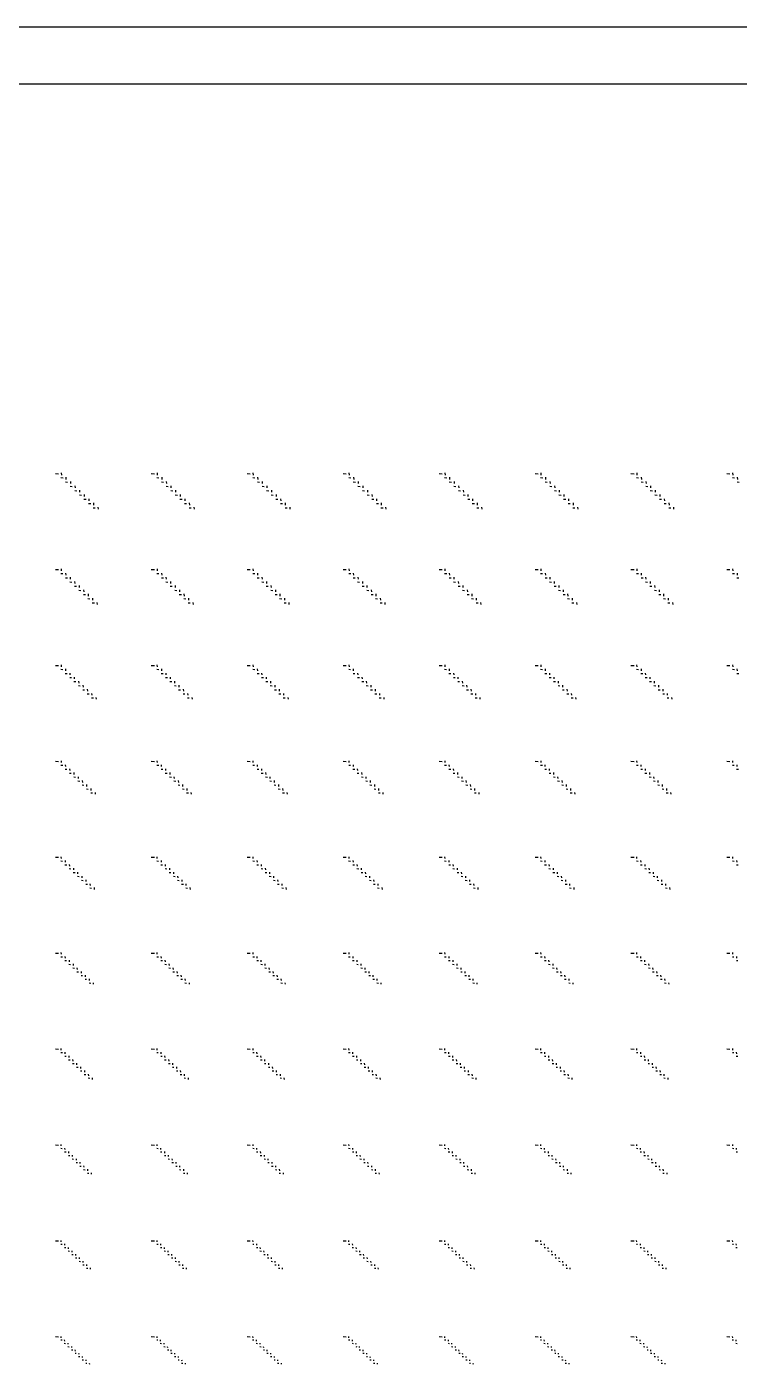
# Model space of a CAD drawing. Extents: x 0 to 300000, y 0 to 300000.
# Drawn here: x 74528 to 111665, y 230265 to 300000 of the extents above; entities that cross this region are included whole.
import ezdxf

# ---------------------------------------------------------------- set-up
doc = ezdxf.new("R2010")
doc.units = 0
doc.header["$MEASUREMENT"] = 0
doc.layers.get('0').update_dxf_attribs({"linetype": 'CONTINUOUS'})

msp = doc.modelspace()

# ---------------------------------------------------------------- linework, layer by layer
at = {"color": 7}
for p, q in [((76020, 276705), (76180, 276695)), ((76310, 276490), (76420, 276480)), ((76320, 276735), (76330, 276625)), ((76550, 276265), (76660, 276255)), ((76560, 276510), (76570, 276400)), ((76800, 276290), (76805, 276180)), ((81020, 276705), (81180, 276695)), ((81310, 276490), (81420, 276480)), ((81320, 276735), (81330, 276625)), ((81550, 276265), (81660, 276255)), ((81560, 276510), (81570, 276400)), ((81800, 276290), (81805, 276180)), ((86020, 276705), (86180, 276695)), ((86310, 276490), (86420, 276480)), ((86320, 276735), (86330, 276625)), ((86550, 276265), (86660, 276255)), ((86560, 276510), (86570, 276400)), ((86800, 276290), (86805, 276180)), ((91020, 276705), (91180, 276695)), ((91310, 276490), (91420, 276480)), ((91320, 276735), (91330, 276625)), ((91550, 276265), (91660, 276255)), ((91560, 276510), (91570, 276400)), ((91800, 276290), (91805, 276180)), ((96020, 276705), (96180, 276695)), ((96310, 276490), (96420, 276480)), ((96320, 276735), (96330, 276625)), ((96550, 276265), (96660, 276255)), ((96560, 276510), (96570, 276400)), ((96800, 276290), (96805, 276180)), ((101020, 276705), (101180, 276695)), ((101310, 276490), (101420, 276480)), ((101320, 276735), (101330, 276625)), ((101550, 276265), (101660, 276255)), ((101560, 276510), (101570, 276400)), ((101800, 276290), (101805, 276180)), ((106020, 276705), (106180, 276695)), ((106310, 276490), (106420, 276480)), ((106320, 276735), (106330, 276625)), ((106550, 276265), (106660, 276255)), ((106560, 276510), (106570, 276400)), ((106800, 276290), (106805, 276180)), ((111020, 276705), (111180, 276695)), ((111310, 276490), (111420, 276480)), ((111320, 276735), (111330, 276625)), ((111550, 276265), (111660, 276255)), ((111560, 276510), (111570, 276400)), ((76790, 276040), (76900, 276035)), ((77030, 275820), (77140, 275810)), ((77040, 276065), (77045, 275955)), ((77270, 275595), (77380, 275585)), ((77280, 275840), (77285, 275730)), ((77520, 275620), (77525, 275510)), ((81790, 276040), (81900, 276035)), ((82030, 275820), (82140, 275810)), ((82040, 276065), (82045, 275955)), ((82270, 275595), (82380, 275585)), ((82280, 275840), (82285, 275730)), ((82520, 275620), (82525, 275510)), ((86790, 276040), (86900, 276035)), ((87030, 275820), (87140, 275810)), ((87040, 276065), (87045, 275955)), ((87270, 275595), (87380, 275585)), ((87280, 275840), (87285, 275730)), ((87520, 275620), (87525, 275510)), ((91790, 276040), (91900, 276035)), ((92030, 275820), (92140, 275810)), ((92040, 276065), (92045, 275955)), ((92270, 275595), (92380, 275585)), ((92280, 275840), (92285, 275730)), ((92520, 275620), (92525, 275510)), ((96790, 276040), (96900, 276035)), ((97030, 275820), (97140, 275810)), ((97040, 276065), (97045, 275955)), ((97270, 275595), (97380, 275585)), ((97280, 275840), (97285, 275730)), ((97520, 275620), (97525, 275510)), ((101790, 276040), (101900, 276035)), ((102030, 275820), (102140, 275810)), ((102040, 276065), (102045, 275955)), ((102270, 275595), (102380, 275585)), ((102280, 275840), (102285, 275730)), ((102520, 275620), (102525, 275510)), ((106790, 276040), (106900, 276035)), ((107030, 275820), (107140, 275810)), ((107040, 276065), (107045, 275955)), ((107270, 275595), (107380, 275585)), ((107280, 275840), (107285, 275730)), ((107520, 275620), (107525, 275510)), ((77510, 275370), (77620, 275365)), ((77750, 275150), (77860, 275140)), ((77760, 275395), (77765, 275285)), ((77990, 274925), (78100, 274915)), ((78000, 275170), (78005, 275060)), ((78235, 274950), (78245, 274840)), ((82510, 275370), (82620, 275365)), ((82750, 275150), (82860, 275140)), ((82760, 275395), (82765, 275285)), ((82990, 274925), (83100, 274915)), ((83000, 275170), (83005, 275060)), ((83235, 274950), (83245, 274840)), ((87510, 275370), (87620, 275365)), ((87750, 275150), (87860, 275140)), ((87760, 275395), (87765, 275285)), ((87990, 274925), (88100, 274915)), ((88000, 275170), (88005, 275060)), ((88235, 274950), (88245, 274840)), ((92510, 275370), (92620, 275365)), ((92750, 275150), (92860, 275140)), ((92760, 275395), (92765, 275285)), ((92990, 274925), (93100, 274915)), ((93000, 275170), (93005, 275060)), ((93235, 274950), (93245, 274840)), ((97510, 275370), (97620, 275365)), ((97750, 275150), (97860, 275140)), ((97760, 275395), (97765, 275285)), ((97990, 274925), (98100, 274915)), ((98000, 275170), (98005, 275060)), ((98235, 274950), (98245, 274840)), ((102510, 275370), (102620, 275365)), ((102750, 275150), (102860, 275140)), ((102760, 275395), (102765, 275285)), ((102990, 274925), (103100, 274915)), ((103000, 275170), (103005, 275060)), ((103235, 274950), (103245, 274840)), ((107510, 275370), (107620, 275365)), ((107750, 275150), (107860, 275140)), ((107760, 275395), (107765, 275285)), ((107990, 274925), (108100, 274915)), ((108000, 275170), (108005, 275060)), ((108235, 274950), (108245, 274840)), ((76020, 271705), (76180, 271695)), ((76310, 271495), (76415, 271485)), ((76320, 271735), (76325, 271630)), ((76545, 271275), (76650, 271270)), ((76550, 271515), (76560, 271410)), ((76785, 271295), (76795, 271190)), ((81020, 271705), (81180, 271695)), ((81310, 271495), (81415, 271485)), ((81320, 271735), (81325, 271630)), ((81545, 271275), (81650, 271270)), ((81550, 271515), (81560, 271410)), ((81785, 271295), (81795, 271190)), ((86020, 271705), (86180, 271695)), ((86310, 271495), (86415, 271485)), ((86320, 271735), (86325, 271630)), ((86545, 271275), (86650, 271270)), ((86550, 271515), (86560, 271410)), ((86785, 271295), (86795, 271190)), ((91020, 271705), (91180, 271695)), ((91310, 271495), (91415, 271485)), ((91320, 271735), (91325, 271630)), ((91545, 271275), (91650, 271270)), ((91550, 271515), (91560, 271410)), ((91785, 271295), (91795, 271190)), ((96020, 271705), (96180, 271695)), ((96310, 271495), (96415, 271485)), ((96320, 271735), (96325, 271630)), ((96545, 271275), (96650, 271270)), ((96550, 271515), (96560, 271410)), ((96785, 271295), (96795, 271190)), ((101020, 271705), (101180, 271695)), ((101310, 271495), (101415, 271485)), ((101320, 271735), (101325, 271630)), ((101545, 271275), (101650, 271270)), ((101550, 271515), (101560, 271410)), ((101785, 271295), (101795, 271190)), ((106020, 271705), (106180, 271695)), ((106310, 271495), (106415, 271485)), ((106320, 271735), (106325, 271630)), ((106545, 271275), (106650, 271270)), ((106550, 271515), (106560, 271410)), ((106785, 271295), (106795, 271190)), ((111020, 271705), (111180, 271695)), ((111310, 271495), (111415, 271485)), ((111320, 271735), (111325, 271630)), ((111545, 271275), (111650, 271270)), ((111550, 271515), (111560, 271410)), ((76775, 271060), (76880, 271050)), ((77010, 270840), (77115, 270835)), ((77020, 271080), (77025, 270975)), ((77245, 270620), (77350, 270615)), ((77255, 270860), (77260, 270755)), ((77485, 270645), (77495, 270540)), ((81775, 271060), (81880, 271050)), ((82010, 270840), (82115, 270835)), ((82020, 271080), (82025, 270975)), ((82245, 270620), (82350, 270615)), ((82255, 270860), (82260, 270755)), ((82485, 270645), (82495, 270540)), ((86775, 271060), (86880, 271050)), ((87010, 270840), (87115, 270835)), ((87020, 271080), (87025, 270975)), ((87245, 270620), (87350, 270615)), ((87255, 270860), (87260, 270755)), ((87485, 270645), (87495, 270540)), ((91775, 271060), (91880, 271050)), ((92010, 270840), (92115, 270835)), ((92020, 271080), (92025, 270975)), ((92245, 270620), (92350, 270615)), ((92255, 270860), (92260, 270755)), ((92485, 270645), (92495, 270540)), ((96775, 271060), (96880, 271050)), ((97010, 270840), (97115, 270835)), ((97020, 271080), (97025, 270975)), ((97245, 270620), (97350, 270615)), ((97255, 270860), (97260, 270755)), ((97485, 270645), (97495, 270540)), ((101775, 271060), (101880, 271050)), ((102010, 270840), (102115, 270835)), ((102020, 271080), (102025, 270975)), ((102245, 270620), (102350, 270615)), ((102255, 270860), (102260, 270755)), ((102485, 270645), (102495, 270540)), ((106775, 271060), (106880, 271050)), ((107010, 270840), (107115, 270835)), ((107020, 271080), (107025, 270975)), ((107245, 270620), (107350, 270615)), ((107255, 270860), (107260, 270755)), ((107485, 270645), (107495, 270540)), ((77480, 270405), (77585, 270395)), ((77710, 270185), (77815, 270180)), ((77720, 270425), (77725, 270320)), ((77945, 269970), (78050, 269960)), ((77955, 270210), (77960, 270105)), ((78185, 269990), (78195, 269885)), ((82480, 270405), (82585, 270395)), ((82710, 270185), (82815, 270180)), ((82720, 270425), (82725, 270320)), ((82945, 269970), (83050, 269960)), ((82955, 270210), (82960, 270105)), ((83185, 269990), (83195, 269885)), ((87480, 270405), (87585, 270395)), ((87710, 270185), (87815, 270180)), ((87720, 270425), (87725, 270320)), ((87945, 269970), (88050, 269960)), ((87955, 270210), (87960, 270105)), ((88185, 269990), (88195, 269885)), ((92480, 270405), (92585, 270395)), ((92710, 270185), (92815, 270180)), ((92720, 270425), (92725, 270320)), ((92945, 269970), (93050, 269960)), ((92955, 270210), (92960, 270105)), ((93185, 269990), (93195, 269885)), ((97480, 270405), (97585, 270395)), ((97710, 270185), (97815, 270180)), ((97720, 270425), (97725, 270320)), ((97945, 269970), (98050, 269960)), ((97955, 270210), (97960, 270105)), ((98185, 269990), (98195, 269885)), ((102480, 270405), (102585, 270395)), ((102710, 270185), (102815, 270180)), ((102720, 270425), (102725, 270320)), ((102945, 269970), (103050, 269960)), ((102955, 270210), (102960, 270105)), ((103185, 269990), (103195, 269885)), ((107480, 270405), (107585, 270395)), ((107710, 270185), (107815, 270180)), ((107720, 270425), (107725, 270320)), ((107945, 269970), (108050, 269960)), ((107955, 270210), (107960, 270105)), ((108185, 269990), (108195, 269885)), ((76020, 266705), (76180, 266695)), ((76310, 266500), (76410, 266490)), ((76315, 266730), (76325, 266630)), ((76545, 266520), (76550, 266420)), ((81020, 266705), (81180, 266695)), ((81310, 266500), (81410, 266490)), ((81315, 266730), (81325, 266630)), ((81545, 266520), (81550, 266420)), ((86020, 266705), (86180, 266695)), ((86310, 266500), (86410, 266490)), ((86315, 266730), (86325, 266630)), ((86545, 266520), (86550, 266420)), ((91020, 266705), (91180, 266695)), ((91310, 266500), (91410, 266490)), ((91315, 266730), (91325, 266630)), ((91545, 266520), (91550, 266420)), ((96020, 266705), (96180, 266695)), ((96310, 266500), (96410, 266490)), ((96315, 266730), (96325, 266630)), ((96545, 266520), (96550, 266420)), ((101020, 266705), (101180, 266695)), ((101310, 266500), (101410, 266490)), ((101315, 266730), (101325, 266630)), ((101545, 266520), (101550, 266420)), ((106020, 266705), (106180, 266695)), ((106310, 266500), (106410, 266490)), ((106315, 266730), (106325, 266630)), ((106545, 266520), (106550, 266420)), ((111020, 266705), (111180, 266695)), ((111310, 266500), (111410, 266490)), ((111315, 266730), (111325, 266630)), ((111545, 266520), (111550, 266420)), ((76535, 266285), (76635, 266280)), ((76765, 266075), (76865, 266065)), ((76770, 266305), (76780, 266205)), ((76990, 265860), (77090, 265855)), ((77000, 266095), (77005, 265995)), ((77225, 265880), (77235, 265780)), ((81535, 266285), (81635, 266280)), ((81765, 266075), (81865, 266065)), ((81770, 266305), (81780, 266205)), ((81990, 265860), (82090, 265855)), ((82000, 266095), (82005, 265995)), ((82225, 265880), (82235, 265780)), ((86535, 266285), (86635, 266280)), ((86765, 266075), (86865, 266065)), ((86770, 266305), (86780, 266205)), ((86990, 265860), (87090, 265855)), ((87000, 266095), (87005, 265995)), ((87225, 265880), (87235, 265780)), ((91535, 266285), (91635, 266280)), ((91765, 266075), (91865, 266065)), ((91770, 266305), (91780, 266205)), ((91990, 265860), (92090, 265855)), ((92000, 266095), (92005, 265995)), ((92225, 265880), (92235, 265780)), ((96535, 266285), (96635, 266280)), ((96765, 266075), (96865, 266065)), ((96770, 266305), (96780, 266205)), ((96990, 265860), (97090, 265855)), ((97000, 266095), (97005, 265995)), ((97225, 265880), (97235, 265780)), ((101535, 266285), (101635, 266280)), ((101765, 266075), (101865, 266065)), ((101770, 266305), (101780, 266205)), ((101990, 265860), (102090, 265855)), ((102000, 266095), (102005, 265995)), ((102225, 265880), (102235, 265780)), ((106535, 266285), (106635, 266280)), ((106765, 266075), (106865, 266065)), ((106770, 266305), (106780, 266205)), ((106990, 265860), (107090, 265855)), ((107000, 266095), (107005, 265995)), ((107225, 265880), (107235, 265780)), ((111535, 266285), (111635, 266280)), ((77220, 265650), (77320, 265640)), ((77445, 265435), (77545, 265430)), ((77455, 265670), (77460, 265570)), ((77675, 265225), (77775, 265220)), ((77680, 265455), (77690, 265355)), ((77900, 265010), (78000, 265005)), ((77910, 265245), (77915, 265145)), ((78135, 265030), (78145, 264935)), ((82220, 265650), (82320, 265640)), ((82445, 265435), (82545, 265430)), ((82455, 265670), (82460, 265570)), ((82675, 265225), (82775, 265220)), ((82680, 265455), (82690, 265355)), ((82900, 265010), (83000, 265005)), ((82910, 265245), (82915, 265145)), ((83135, 265030), (83145, 264935)), ((87220, 265650), (87320, 265640)), ((87445, 265435), (87545, 265430)), ((87455, 265670), (87460, 265570)), ((87675, 265225), (87775, 265220)), ((87680, 265455), (87690, 265355)), ((87900, 265010), (88000, 265005)), ((87910, 265245), (87915, 265145)), ((88135, 265030), (88145, 264935)), ((92220, 265650), (92320, 265640)), ((92445, 265435), (92545, 265430)), ((92455, 265670), (92460, 265570)), ((92675, 265225), (92775, 265220)), ((92680, 265455), (92690, 265355)), ((92900, 265010), (93000, 265005)), ((92910, 265245), (92915, 265145)), ((93135, 265030), (93145, 264935)), ((97220, 265650), (97320, 265640)), ((97445, 265435), (97545, 265430)), ((97455, 265670), (97460, 265570)), ((97675, 265225), (97775, 265220)), ((97680, 265455), (97690, 265355)), ((97900, 265010), (98000, 265005)), ((97910, 265245), (97915, 265145)), ((98135, 265030), (98145, 264935)), ((102220, 265650), (102320, 265640)), ((102445, 265435), (102545, 265430)), ((102455, 265670), (102460, 265570)), ((102675, 265225), (102775, 265220)), ((102680, 265455), (102690, 265355)), ((102900, 265010), (103000, 265005)), ((102910, 265245), (102915, 265145)), ((103135, 265030), (103145, 264935)), ((107220, 265650), (107320, 265640)), ((107445, 265435), (107545, 265430)), ((107455, 265670), (107460, 265570)), ((107675, 265225), (107775, 265220)), ((107680, 265455), (107690, 265355)), ((107900, 265010), (108000, 265005)), ((107910, 265245), (107915, 265145)), ((108135, 265030), (108145, 264935)), ((76020, 261705), (76180, 261695)), ((76315, 261730), (76320, 261635)), ((76535, 261520), (76540, 261425)), ((81020, 261705), (81180, 261695)), ((81315, 261730), (81320, 261635)), ((81535, 261520), (81540, 261425)), ((86020, 261705), (86180, 261695)), ((86315, 261730), (86320, 261635)), ((86535, 261520), (86540, 261425)), ((91020, 261705), (91180, 261695)), ((91315, 261730), (91320, 261635)), ((91535, 261520), (91540, 261425)), ((96020, 261705), (96180, 261695)), ((96315, 261730), (96320, 261635)), ((96535, 261520), (96540, 261425)), ((101020, 261705), (101180, 261695)), ((101315, 261730), (101320, 261635)), ((101535, 261520), (101540, 261425)), ((106020, 261705), (106180, 261695)), ((106315, 261730), (106320, 261635)), ((106535, 261520), (106540, 261425)), ((111020, 261705), (111180, 261695)), ((111315, 261730), (111320, 261635)), ((111535, 261520), (111540, 261425)), ((76310, 261505), (76405, 261495)), ((76530, 261295), (76625, 261290)), ((76750, 261090), (76845, 261085)), ((76755, 261315), (76765, 261220)), ((76975, 260885), (77070, 260875)), ((76980, 261110), (76985, 261015)), ((77200, 260900), (77205, 260805)), ((81310, 261505), (81405, 261495)), ((81530, 261295), (81625, 261290)), ((81750, 261090), (81845, 261085)), ((81755, 261315), (81765, 261220)), ((81975, 260885), (82070, 260875)), ((81980, 261110), (81985, 261015)), ((82200, 260900), (82205, 260805)), ((86310, 261505), (86405, 261495)), ((86530, 261295), (86625, 261290)), ((86750, 261090), (86845, 261085)), ((86755, 261315), (86765, 261220)), ((86975, 260885), (87070, 260875)), ((86980, 261110), (86985, 261015)), ((87200, 260900), (87205, 260805)), ((91310, 261505), (91405, 261495)), ((91530, 261295), (91625, 261290)), ((91750, 261090), (91845, 261085)), ((91755, 261315), (91765, 261220)), ((91975, 260885), (92070, 260875)), ((91980, 261110), (91985, 261015)), ((92200, 260900), (92205, 260805)), ((96310, 261505), (96405, 261495)), ((96530, 261295), (96625, 261290)), ((96750, 261090), (96845, 261085)), ((96755, 261315), (96765, 261220)), ((96975, 260885), (97070, 260875)), ((96980, 261110), (96985, 261015)), ((97200, 260900), (97205, 260805)), ((101310, 261505), (101405, 261495)), ((101530, 261295), (101625, 261290)), ((101750, 261090), (101845, 261085)), ((101755, 261315), (101765, 261220)), ((101975, 260885), (102070, 260875)), ((101980, 261110), (101985, 261015)), ((102200, 260900), (102205, 260805)), ((106310, 261505), (106405, 261495)), ((106530, 261295), (106625, 261290)), ((106750, 261090), (106845, 261085)), ((106755, 261315), (106765, 261220)), ((106975, 260885), (107070, 260875)), ((106980, 261110), (106985, 261015)), ((107200, 260900), (107205, 260805)), ((111310, 261505), (111405, 261495)), ((111530, 261295), (111625, 261290)), ((77195, 260675), (77290, 260670)), ((77415, 260470), (77510, 260465)), ((77420, 260695), (77430, 260600)), ((77640, 260265), (77730, 260255)), ((77645, 260490), (77650, 260395)), ((77865, 260280), (77870, 260185)), ((82195, 260675), (82290, 260670)), ((82415, 260470), (82510, 260465)), ((82420, 260695), (82430, 260600)), ((82640, 260265), (82730, 260255)), ((82645, 260490), (82650, 260395)), ((82865, 260280), (82870, 260185)), ((87195, 260675), (87290, 260670)), ((87415, 260470), (87510, 260465)), ((87420, 260695), (87430, 260600)), ((87640, 260265), (87730, 260255)), ((87645, 260490), (87650, 260395)), ((87865, 260280), (87870, 260185)), ((92195, 260675), (92290, 260670)), ((92415, 260470), (92510, 260465)), ((92420, 260695), (92430, 260600)), ((92640, 260265), (92730, 260255)), ((92645, 260490), (92650, 260395)), ((92865, 260280), (92870, 260185)), ((97195, 260675), (97290, 260670)), ((97415, 260470), (97510, 260465)), ((97420, 260695), (97430, 260600)), ((97640, 260265), (97730, 260255)), ((97645, 260490), (97650, 260395)), ((97865, 260280), (97870, 260185)), ((102195, 260675), (102290, 260670)), ((102415, 260470), (102510, 260465)), ((102420, 260695), (102430, 260600)), ((102640, 260265), (102730, 260255)), ((102645, 260490), (102650, 260395)), ((102865, 260280), (102870, 260185)), ((107195, 260675), (107290, 260670)), ((107415, 260470), (107510, 260465)), ((107420, 260695), (107430, 260600)), ((107640, 260265), (107730, 260255)), ((107645, 260490), (107650, 260395)), ((107865, 260280), (107870, 260185)), ((77860, 260055), (77955, 260050)), ((78085, 260075), (78095, 259980)), ((82860, 260055), (82955, 260050)), ((83085, 260075), (83095, 259980)), ((87860, 260055), (87955, 260050)), ((88085, 260075), (88095, 259980)), ((92860, 260055), (92955, 260050)), ((93085, 260075), (93095, 259980)), ((97860, 260055), (97955, 260050)), ((98085, 260075), (98095, 259980)), ((102860, 260055), (102955, 260050)), ((103085, 260075), (103095, 259980)), ((107860, 260055), (107955, 260050)), ((108085, 260075), (108095, 259980)), ((76020, 256705), (76180, 256695)), ((76310, 256725), (76315, 256635)), ((81020, 256705), (81180, 256695)), ((81310, 256725), (81315, 256635)), ((86020, 256705), (86180, 256695)), ((86310, 256725), (86315, 256635)), ((91020, 256705), (91180, 256695)), ((91310, 256725), (91315, 256635)), ((96020, 256705), (96180, 256695)), ((96310, 256725), (96315, 256635)), ((101020, 256705), (101180, 256695)), ((101310, 256725), (101315, 256635)), ((106020, 256705), (106180, 256695)), ((106310, 256725), (106315, 256635)), ((111020, 256705), (111180, 256695)), ((111310, 256725), (111315, 256635)), ((76305, 256510), (76395, 256500)), ((76520, 256305), (76610, 256300)), ((76525, 256525), (76535, 256435)), ((76740, 256325), (76750, 256235)), ((76740, 256105), (76830, 256100)), ((76960, 256125), (76965, 256035)), ((81305, 256510), (81395, 256500)), ((81520, 256305), (81610, 256300)), ((81525, 256525), (81535, 256435)), ((81740, 256325), (81750, 256235)), ((81740, 256105), (81830, 256100)), ((81960, 256125), (81965, 256035)), ((86305, 256510), (86395, 256500)), ((86520, 256305), (86610, 256300)), ((86525, 256525), (86535, 256435)), ((86740, 256325), (86750, 256235)), ((86740, 256105), (86830, 256100)), ((86960, 256125), (86965, 256035)), ((91305, 256510), (91395, 256500)), ((91520, 256305), (91610, 256300)), ((91525, 256525), (91535, 256435)), ((91740, 256325), (91750, 256235)), ((91740, 256105), (91830, 256100)), ((91960, 256125), (91965, 256035)), ((96305, 256510), (96395, 256500)), ((96520, 256305), (96610, 256300)), ((96525, 256525), (96535, 256435)), ((96740, 256325), (96750, 256235)), ((96740, 256105), (96830, 256100)), ((96960, 256125), (96965, 256035)), ((101305, 256510), (101395, 256500)), ((101520, 256305), (101610, 256300)), ((101525, 256525), (101535, 256435)), ((101740, 256325), (101750, 256235)), ((101740, 256105), (101830, 256100)), ((101960, 256125), (101965, 256035)), ((106305, 256510), (106395, 256500)), ((106520, 256305), (106610, 256300)), ((106525, 256525), (106535, 256435)), ((106740, 256325), (106750, 256235)), ((106740, 256105), (106830, 256100)), ((106960, 256125), (106965, 256035)), ((111305, 256510), (111395, 256500)), ((111520, 256305), (111610, 256300)), ((111525, 256525), (111535, 256435)), ((76955, 255905), (77045, 255900)), ((77170, 255705), (77260, 255700)), ((77175, 255920), (77180, 255830)), ((77385, 255505), (77475, 255495)), ((77390, 255720), (77395, 255630)), ((77600, 255300), (77690, 255295)), ((77605, 255520), (77610, 255430)), ((77820, 255320), (77825, 255230)), ((81955, 255905), (82045, 255900)), ((82170, 255705), (82260, 255700)), ((82175, 255920), (82180, 255830)), ((82385, 255505), (82475, 255495)), ((82390, 255720), (82395, 255630)), ((82600, 255300), (82690, 255295)), ((82605, 255520), (82610, 255430)), ((82820, 255320), (82825, 255230)), ((86955, 255905), (87045, 255900)), ((87170, 255705), (87260, 255700)), ((87175, 255920), (87180, 255830)), ((87385, 255505), (87475, 255495)), ((87390, 255720), (87395, 255630)), ((87600, 255300), (87690, 255295)), ((87605, 255520), (87610, 255430)), ((87820, 255320), (87825, 255230)), ((91955, 255905), (92045, 255900)), ((92170, 255705), (92260, 255700)), ((92175, 255920), (92180, 255830)), ((92385, 255505), (92475, 255495)), ((92390, 255720), (92395, 255630)), ((92600, 255300), (92690, 255295)), ((92605, 255520), (92610, 255430)), ((92820, 255320), (92825, 255230)), ((96955, 255905), (97045, 255900)), ((97170, 255705), (97260, 255700)), ((97175, 255920), (97180, 255830)), ((97385, 255505), (97475, 255495)), ((97390, 255720), (97395, 255630)), ((97600, 255300), (97690, 255295)), ((97605, 255520), (97610, 255430)), ((97820, 255320), (97825, 255230)), ((101955, 255905), (102045, 255900)), ((102170, 255705), (102260, 255700)), ((102175, 255920), (102180, 255830)), ((102385, 255505), (102475, 255495)), ((102390, 255720), (102395, 255630)), ((102600, 255300), (102690, 255295)), ((102605, 255520), (102610, 255430)), ((102820, 255320), (102825, 255230)), ((106955, 255905), (107045, 255900)), ((107170, 255705), (107260, 255700)), ((107175, 255920), (107180, 255830)), ((107385, 255505), (107475, 255495)), ((107390, 255720), (107395, 255630)), ((107600, 255300), (107690, 255295)), ((107605, 255520), (107610, 255430)), ((107820, 255320), (107825, 255230)), ((77815, 255100), (77905, 255095)), ((78035, 255115), (78045, 255025)), ((82815, 255100), (82905, 255095)), ((83035, 255115), (83045, 255025)), ((87815, 255100), (87905, 255095)), ((88035, 255115), (88045, 255025)), ((92815, 255100), (92905, 255095)), ((93035, 255115), (93045, 255025)), ((97815, 255100), (97905, 255095)), ((98035, 255115), (98045, 255025)), ((102815, 255100), (102905, 255095)), ((103035, 255115), (103045, 255025)), ((107815, 255100), (107905, 255095)), ((108035, 255115), (108045, 255025)), ((76020, 251705), (76180, 251695)), ((76305, 251515), (76390, 251505)), ((76310, 251725), (76315, 251640)), ((76515, 251320), (76600, 251310)), ((76520, 251530), (76525, 251445)), ((76725, 251120), (76810, 251115)), ((76730, 251335), (76735, 251250)), ((76940, 251135), (76945, 251050)), ((81020, 251705), (81180, 251695)), ((81305, 251515), (81390, 251505)), ((81310, 251725), (81315, 251640)), ((81515, 251320), (81600, 251310)), ((81520, 251530), (81525, 251445)), ((81725, 251120), (81810, 251115)), ((81730, 251335), (81735, 251250)), ((81940, 251135), (81945, 251050)), ((86020, 251705), (86180, 251695)), ((86305, 251515), (86390, 251505)), ((86310, 251725), (86315, 251640)), ((86515, 251320), (86600, 251310)), ((86520, 251530), (86525, 251445)), ((86725, 251120), (86810, 251115)), ((86730, 251335), (86735, 251250)), ((86940, 251135), (86945, 251050)), ((91020, 251705), (91180, 251695)), ((91305, 251515), (91390, 251505)), ((91310, 251725), (91315, 251640)), ((91515, 251320), (91600, 251310)), ((91520, 251530), (91525, 251445)), ((91725, 251120), (91810, 251115)), ((91730, 251335), (91735, 251250)), ((91940, 251135), (91945, 251050)), ((96020, 251705), (96180, 251695)), ((96305, 251515), (96390, 251505)), ((96310, 251725), (96315, 251640)), ((96515, 251320), (96600, 251310)), ((96520, 251530), (96525, 251445)), ((96725, 251120), (96810, 251115)), ((96730, 251335), (96735, 251250)), ((96940, 251135), (96945, 251050)), ((101020, 251705), (101180, 251695)), ((101305, 251515), (101390, 251505)), ((101310, 251725), (101315, 251640)), ((101515, 251320), (101600, 251310)), ((101520, 251530), (101525, 251445)), ((101725, 251120), (101810, 251115)), ((101730, 251335), (101735, 251250)), ((101940, 251135), (101945, 251050)), ((106020, 251705), (106180, 251695)), ((106305, 251515), (106390, 251505)), ((106310, 251725), (106315, 251640)), ((106515, 251320), (106600, 251310)), ((106520, 251530), (106525, 251445)), ((106725, 251120), (106810, 251115)), ((106730, 251335), (106735, 251250)), ((106940, 251135), (106945, 251050)), ((111020, 251705), (111180, 251695)), ((111305, 251515), (111390, 251505)), ((111310, 251725), (111315, 251640)), ((111515, 251320), (111600, 251310)), ((111520, 251530), (111525, 251445)), ((76935, 250925), (77020, 250920)), ((77145, 250940), (77155, 250855)), ((77145, 250730), (77230, 250725)), ((77355, 250745), (77365, 250660)), ((77355, 250535), (77440, 250530)), ((77565, 250550), (77575, 250465)), ((77775, 250355), (77780, 250270)), ((81935, 250925), (82020, 250920)), ((82145, 250940), (82155, 250855)), ((82145, 250730), (82230, 250725)), ((82355, 250745), (82365, 250660)), ((82355, 250535), (82440, 250530)), ((82565, 250550), (82575, 250465)), ((82775, 250355), (82780, 250270)), ((86935, 250925), (87020, 250920)), ((87145, 250940), (87155, 250855)), ((87145, 250730), (87230, 250725)), ((87355, 250745), (87365, 250660)), ((87355, 250535), (87440, 250530)), ((87565, 250550), (87575, 250465)), ((87775, 250355), (87780, 250270)), ((91935, 250925), (92020, 250920)), ((92145, 250940), (92155, 250855)), ((92145, 250730), (92230, 250725)), ((92355, 250745), (92365, 250660)), ((92355, 250535), (92440, 250530)), ((92565, 250550), (92575, 250465)), ((92775, 250355), (92780, 250270)), ((96935, 250925), (97020, 250920)), ((97145, 250940), (97155, 250855)), ((97145, 250730), (97230, 250725)), ((97355, 250745), (97365, 250660)), ((97355, 250535), (97440, 250530)), ((97565, 250550), (97575, 250465)), ((97775, 250355), (97780, 250270)), ((101935, 250925), (102020, 250920)), ((102145, 250940), (102155, 250855)), ((102145, 250730), (102230, 250725)), ((102355, 250745), (102365, 250660)), ((102355, 250535), (102440, 250530)), ((102565, 250550), (102575, 250465)), ((102775, 250355), (102780, 250270)), ((106935, 250925), (107020, 250920)), ((107145, 250940), (107155, 250855)), ((107145, 250730), (107230, 250725)), ((107355, 250745), (107365, 250660)), ((107355, 250535), (107440, 250530)), ((107565, 250550), (107575, 250465)), ((107775, 250355), (107780, 250270)), ((77565, 250340), (77650, 250335)), ((77775, 250145), (77860, 250140)), ((77985, 250160), (77990, 250075)), ((82565, 250340), (82650, 250335)), ((82775, 250145), (82860, 250140)), ((82985, 250160), (82990, 250075)), ((87565, 250340), (87650, 250335)), ((87775, 250145), (87860, 250140)), ((87985, 250160), (87990, 250075)), ((92565, 250340), (92650, 250335)), ((92775, 250145), (92860, 250140)), ((92985, 250160), (92990, 250075)), ((97565, 250340), (97650, 250335)), ((97775, 250145), (97860, 250140)), ((97985, 250160), (97990, 250075)), ((102565, 250340), (102650, 250335)), ((102775, 250145), (102860, 250140)), ((102985, 250160), (102990, 250075)), ((107565, 250340), (107650, 250335)), ((107775, 250145), (107860, 250140)), ((107985, 250160), (107990, 250075)), ((76020, 246705), (76180, 246695)), ((76305, 246720), (76310, 246640)), ((76305, 246520), (76385, 246515)), ((76510, 246530), (76515, 246450)), ((76510, 246330), (76590, 246325)), ((76715, 246340), (76720, 246260)), ((81020, 246705), (81180, 246695)), ((81305, 246720), (81310, 246640)), ((81305, 246520), (81385, 246515)), ((81510, 246530), (81515, 246450)), ((81510, 246330), (81590, 246325)), ((81715, 246340), (81720, 246260)), ((86020, 246705), (86180, 246695)), ((86305, 246720), (86310, 246640)), ((86305, 246520), (86385, 246515)), ((86510, 246530), (86515, 246450)), ((86510, 246330), (86590, 246325)), ((86715, 246340), (86720, 246260)), ((91020, 246705), (91180, 246695)), ((91305, 246720), (91310, 246640)), ((91305, 246520), (91385, 246515)), ((91510, 246530), (91515, 246450)), ((91510, 246330), (91590, 246325)), ((91715, 246340), (91720, 246260)), ((96020, 246705), (96180, 246695)), ((96305, 246720), (96310, 246640)), ((96305, 246520), (96385, 246515)), ((96510, 246530), (96515, 246450)), ((96510, 246330), (96590, 246325)), ((96715, 246340), (96720, 246260)), ((101020, 246705), (101180, 246695)), ((101305, 246720), (101310, 246640)), ((101305, 246520), (101385, 246515)), ((101510, 246530), (101515, 246450)), ((101510, 246330), (101590, 246325)), ((101715, 246340), (101720, 246260)), ((106020, 246705), (106180, 246695)), ((106305, 246720), (106310, 246640)), ((106305, 246520), (106385, 246515)), ((106510, 246530), (106515, 246450)), ((106510, 246330), (106590, 246325)), ((106715, 246340), (106720, 246260)), ((111020, 246705), (111180, 246695)), ((111305, 246720), (111310, 246640)), ((111305, 246520), (111385, 246515)), ((111510, 246530), (111515, 246450)), ((111510, 246330), (111590, 246325)), ((76710, 246140), (76790, 246135)), ((76915, 246150), (76925, 246070)), ((76915, 245950), (76995, 245945)), ((77120, 245960), (77125, 245880)), ((77120, 245760), (77200, 245755)), ((77325, 245770), (77330, 245690)), ((77325, 245570), (77405, 245565)), ((77530, 245580), (77535, 245500)), ((81710, 246140), (81790, 246135)), ((81915, 246150), (81925, 246070)), ((81915, 245950), (81995, 245945)), ((82120, 245960), (82125, 245880)), ((82120, 245760), (82200, 245755)), ((82325, 245770), (82330, 245690)), ((82325, 245570), (82405, 245565)), ((82530, 245580), (82535, 245500)), ((86710, 246140), (86790, 246135)), ((86915, 246150), (86925, 246070)), ((86915, 245950), (86995, 245945)), ((87120, 245960), (87125, 245880)), ((87120, 245760), (87200, 245755)), ((87325, 245770), (87330, 245690)), ((87325, 245570), (87405, 245565)), ((87530, 245580), (87535, 245500)), ((91710, 246140), (91790, 246135)), ((91915, 246150), (91925, 246070)), ((91915, 245950), (91995, 245945)), ((92120, 245960), (92125, 245880)), ((92120, 245760), (92200, 245755)), ((92325, 245770), (92330, 245690)), ((92325, 245570), (92405, 245565)), ((92530, 245580), (92535, 245500)), ((96710, 246140), (96790, 246135)), ((96915, 246150), (96925, 246070)), ((96915, 245950), (96995, 245945)), ((97120, 245960), (97125, 245880)), ((97120, 245760), (97200, 245755)), ((97325, 245770), (97330, 245690)), ((97325, 245570), (97405, 245565)), ((97530, 245580), (97535, 245500)), ((101710, 246140), (101790, 246135)), ((101915, 246150), (101925, 246070)), ((101915, 245950), (101995, 245945)), ((102120, 245960), (102125, 245880)), ((102120, 245760), (102200, 245755)), ((102325, 245770), (102330, 245690)), ((102325, 245570), (102405, 245565)), ((102530, 245580), (102535, 245500)), ((106710, 246140), (106790, 246135)), ((106915, 246150), (106925, 246070)), ((106915, 245950), (106995, 245945)), ((107120, 245960), (107125, 245880)), ((107120, 245760), (107200, 245755)), ((107325, 245770), (107330, 245690)), ((107325, 245570), (107405, 245565)), ((107530, 245580), (107535, 245500)), ((77525, 245380), (77605, 245375)), ((77730, 245390), (77740, 245310)), ((77730, 245190), (77810, 245185)), ((77935, 245200), (77940, 245120)), ((82525, 245380), (82605, 245375)), ((82730, 245390), (82740, 245310)), ((82730, 245190), (82810, 245185)), ((82935, 245200), (82940, 245120)), ((87525, 245380), (87605, 245375)), ((87730, 245390), (87740, 245310)), ((87730, 245190), (87810, 245185)), ((87935, 245200), (87940, 245120)), ((92525, 245380), (92605, 245375)), ((92730, 245390), (92740, 245310)), ((92730, 245190), (92810, 245185)), ((92935, 245200), (92940, 245120)), ((97525, 245380), (97605, 245375)), ((97730, 245390), (97740, 245310)), ((97730, 245190), (97810, 245185)), ((97935, 245200), (97940, 245120)), ((102525, 245380), (102605, 245375)), ((102730, 245390), (102740, 245310)), ((102730, 245190), (102810, 245185)), ((102935, 245200), (102940, 245120)), ((107525, 245380), (107605, 245375)), ((107730, 245390), (107740, 245310)), ((107730, 245190), (107810, 245185)), ((107935, 245200), (107940, 245120)), ((76020, 241705), (76180, 241695)), ((76305, 241720), (76310, 241645)), ((76305, 241525), (76380, 241520)), ((76500, 241535), (76505, 241460)), ((76500, 241340), (76575, 241335)), ((76700, 241350), (76705, 241275)), ((81020, 241705), (81180, 241695)), ((81305, 241720), (81310, 241645)), ((81305, 241525), (81380, 241520)), ((81500, 241535), (81505, 241460)), ((81500, 241340), (81575, 241335)), ((81700, 241350), (81705, 241275)), ((86020, 241705), (86180, 241695)), ((86305, 241720), (86310, 241645)), ((86305, 241525), (86380, 241520)), ((86500, 241535), (86505, 241460)), ((86500, 241340), (86575, 241335)), ((86700, 241350), (86705, 241275)), ((91020, 241705), (91180, 241695)), ((91305, 241720), (91310, 241645)), ((91305, 241525), (91380, 241520)), ((91500, 241535), (91505, 241460)), ((91500, 241340), (91575, 241335)), ((91700, 241350), (91705, 241275)), ((96020, 241705), (96180, 241695)), ((96305, 241720), (96310, 241645)), ((96305, 241525), (96380, 241520)), ((96500, 241535), (96505, 241460)), ((96500, 241340), (96575, 241335)), ((96700, 241350), (96705, 241275)), ((101020, 241705), (101180, 241695)), ((101305, 241720), (101310, 241645)), ((101305, 241525), (101380, 241520)), ((101500, 241535), (101505, 241460)), ((101500, 241340), (101575, 241335)), ((101700, 241350), (101705, 241275)), ((106020, 241705), (106180, 241695)), ((106305, 241720), (106310, 241645)), ((106305, 241525), (106380, 241520)), ((106500, 241535), (106505, 241460)), ((106500, 241340), (106575, 241335)), ((106700, 241350), (106705, 241275)), ((111020, 241705), (111180, 241695)), ((111305, 241720), (111310, 241645)), ((111305, 241525), (111380, 241520)), ((111500, 241535), (111505, 241460)), ((111500, 241340), (111575, 241335)), ((76700, 241155), (76775, 241150)), ((76895, 241165), (76900, 241090)), ((76895, 240970), (76970, 240965)), ((77095, 240980), (77100, 240905)), ((77095, 240785), (77170, 240780)), ((77290, 240600), (77365, 240595)), ((77295, 240800), (77300, 240725)), ((77490, 240615), (77495, 240540)), ((81700, 241155), (81775, 241150)), ((81895, 241165), (81900, 241090)), ((81895, 240970), (81970, 240965)), ((82095, 240980), (82100, 240905)), ((82095, 240785), (82170, 240780)), ((82290, 240600), (82365, 240595)), ((82295, 240800), (82300, 240725)), ((82490, 240615), (82495, 240540)), ((86700, 241155), (86775, 241150)), ((86895, 241165), (86900, 241090)), ((86895, 240970), (86970, 240965)), ((87095, 240980), (87100, 240905)), ((87095, 240785), (87170, 240780)), ((87290, 240600), (87365, 240595)), ((87295, 240800), (87300, 240725)), ((87490, 240615), (87495, 240540)), ((91700, 241155), (91775, 241150)), ((91895, 241165), (91900, 241090)), ((91895, 240970), (91970, 240965)), ((92095, 240980), (92100, 240905)), ((92095, 240785), (92170, 240780)), ((92290, 240600), (92365, 240595)), ((92295, 240800), (92300, 240725)), ((92490, 240615), (92495, 240540)), ((96700, 241155), (96775, 241150)), ((96895, 241165), (96900, 241090)), ((96895, 240970), (96970, 240965)), ((97095, 240980), (97100, 240905)), ((97095, 240785), (97170, 240780)), ((97290, 240600), (97365, 240595)), ((97295, 240800), (97300, 240725)), ((97490, 240615), (97495, 240540)), ((101700, 241155), (101775, 241150)), ((101895, 241165), (101900, 241090)), ((101895, 240970), (101970, 240965)), ((102095, 240980), (102100, 240905)), ((102095, 240785), (102170, 240780)), ((102290, 240600), (102365, 240595)), ((102295, 240800), (102300, 240725)), ((102490, 240615), (102495, 240540)), ((106700, 241155), (106775, 241150)), ((106895, 241165), (106900, 241090)), ((106895, 240970), (106970, 240965)), ((107095, 240980), (107100, 240905)), ((107095, 240785), (107170, 240780)), ((107290, 240600), (107365, 240595)), ((107295, 240800), (107300, 240725)), ((107490, 240615), (107495, 240540)), ((77490, 240415), (77565, 240410)), ((77690, 240430), (77695, 240355)), ((77690, 240235), (77760, 240225)), ((77885, 240245), (77890, 240170)), ((82490, 240415), (82565, 240410)), ((82690, 240430), (82695, 240355)), ((82690, 240235), (82760, 240225)), ((82885, 240245), (82890, 240170)), ((87490, 240415), (87565, 240410)), ((87690, 240430), (87695, 240355)), ((87690, 240235), (87760, 240225)), ((87885, 240245), (87890, 240170)), ((92490, 240415), (92565, 240410)), ((92690, 240430), (92695, 240355)), ((92690, 240235), (92760, 240225)), ((92885, 240245), (92890, 240170)), ((97490, 240415), (97565, 240410)), ((97690, 240430), (97695, 240355)), ((97690, 240235), (97760, 240225)), ((97885, 240245), (97890, 240170)), ((102490, 240415), (102565, 240410)), ((102690, 240430), (102695, 240355)), ((102690, 240235), (102760, 240225)), ((102885, 240245), (102890, 240170)), ((107490, 240415), (107565, 240410)), ((107690, 240430), (107695, 240355)), ((107690, 240235), (107760, 240225)), ((107885, 240245), (107890, 240170)), ((76020, 236705), (76180, 236695)), ((76300, 236715), (76305, 236645)), ((76305, 236530), (76370, 236525)), ((76495, 236540), (76500, 236470)), ((81020, 236705), (81180, 236695)), ((81300, 236715), (81305, 236645)), ((81305, 236530), (81370, 236525)), ((81495, 236540), (81500, 236470)), ((86020, 236705), (86180, 236695)), ((86300, 236715), (86305, 236645)), ((86305, 236530), (86370, 236525)), ((86495, 236540), (86500, 236470)), ((91020, 236705), (91180, 236695)), ((91300, 236715), (91305, 236645)), ((91305, 236530), (91370, 236525)), ((91495, 236540), (91500, 236470)), ((96020, 236705), (96180, 236695)), ((96300, 236715), (96305, 236645)), ((96305, 236530), (96370, 236525)), ((96495, 236540), (96500, 236470)), ((101020, 236705), (101180, 236695)), ((101300, 236715), (101305, 236645)), ((101305, 236530), (101370, 236525)), ((101495, 236540), (101500, 236470)), ((106020, 236705), (106180, 236695)), ((106300, 236715), (106305, 236645)), ((106305, 236530), (106370, 236525)), ((106495, 236540), (106500, 236470)), ((111020, 236705), (111180, 236695)), ((111300, 236715), (111305, 236645)), ((111305, 236530), (111370, 236525)), ((111495, 236540), (111500, 236470)), ((76495, 236350), (76565, 236345)), ((76685, 236360), (76690, 236290)), ((76685, 236170), (76755, 236165)), ((76875, 236180), (76880, 236110)), ((76880, 235990), (76950, 235985)), ((77070, 236000), (77075, 235930)), ((77070, 235815), (77140, 235810)), ((77260, 235825), (77265, 235755)), ((81495, 236350), (81565, 236345)), ((81685, 236360), (81690, 236290)), ((81685, 236170), (81755, 236165)), ((81875, 236180), (81880, 236110)), ((81880, 235990), (81950, 235985)), ((82070, 236000), (82075, 235930)), ((82070, 235815), (82140, 235810)), ((82260, 235825), (82265, 235755)), ((86495, 236350), (86565, 236345)), ((86685, 236360), (86690, 236290)), ((86685, 236170), (86755, 236165)), ((86875, 236180), (86880, 236110)), ((86880, 235990), (86950, 235985)), ((87070, 236000), (87075, 235930)), ((87070, 235815), (87140, 235810)), ((87260, 235825), (87265, 235755)), ((91495, 236350), (91565, 236345)), ((91685, 236360), (91690, 236290)), ((91685, 236170), (91755, 236165)), ((91875, 236180), (91880, 236110)), ((91880, 235990), (91950, 235985)), ((92070, 236000), (92075, 235930)), ((92070, 235815), (92140, 235810)), ((92260, 235825), (92265, 235755)), ((96495, 236350), (96565, 236345)), ((96685, 236360), (96690, 236290)), ((96685, 236170), (96755, 236165)), ((96875, 236180), (96880, 236110)), ((96880, 235990), (96950, 235985)), ((97070, 236000), (97075, 235930)), ((97070, 235815), (97140, 235810)), ((97260, 235825), (97265, 235755)), ((101495, 236350), (101565, 236345)), ((101685, 236360), (101690, 236290)), ((101685, 236170), (101755, 236165)), ((101875, 236180), (101880, 236110)), ((101880, 235990), (101950, 235985)), ((102070, 236000), (102075, 235930)), ((102070, 235815), (102140, 235810)), ((102260, 235825), (102265, 235755)), ((106495, 236350), (106565, 236345)), ((106685, 236360), (106690, 236290)), ((106685, 236170), (106755, 236165)), ((106875, 236180), (106880, 236110)), ((106880, 235990), (106950, 235985)), ((107070, 236000), (107075, 235930)), ((107070, 235815), (107140, 235810)), ((107260, 235825), (107265, 235755)), ((111495, 236350), (111565, 236345)), ((77260, 235635), (77330, 235630)), ((77450, 235645), (77455, 235575)), ((77455, 235455), (77525, 235450)), ((77645, 235465), (77650, 235395)), ((77645, 235275), (77715, 235270)), ((77835, 235285), (77840, 235215)), ((82260, 235635), (82330, 235630)), ((82450, 235645), (82455, 235575)), ((82455, 235455), (82525, 235450)), ((82645, 235465), (82650, 235395)), ((82645, 235275), (82715, 235270)), ((82835, 235285), (82840, 235215)), ((87260, 235635), (87330, 235630)), ((87450, 235645), (87455, 235575)), ((87455, 235455), (87525, 235450)), ((87645, 235465), (87650, 235395)), ((87645, 235275), (87715, 235270)), ((87835, 235285), (87840, 235215)), ((92260, 235635), (92330, 235630)), ((92450, 235645), (92455, 235575)), ((92455, 235455), (92525, 235450)), ((92645, 235465), (92650, 235395)), ((92645, 235275), (92715, 235270)), ((92835, 235285), (92840, 235215)), ((97260, 235635), (97330, 235630)), ((97450, 235645), (97455, 235575)), ((97455, 235455), (97525, 235450)), ((97645, 235465), (97650, 235395)), ((97645, 235275), (97715, 235270)), ((97835, 235285), (97840, 235215)), ((102260, 235635), (102330, 235630)), ((102450, 235645), (102455, 235575)), ((102455, 235455), (102525, 235450)), ((102645, 235465), (102650, 235395)), ((102645, 235275), (102715, 235270)), ((102835, 235285), (102840, 235215)), ((107260, 235635), (107330, 235630)), ((107450, 235645), (107455, 235575)), ((107455, 235455), (107525, 235450)), ((107645, 235465), (107650, 235395)), ((107645, 235275), (107715, 235270)), ((107835, 235285), (107840, 235215)), ((76020, 231705), (76180, 231695)), ((76300, 231715), (76305, 231650)), ((76300, 231535), (76365, 231530)), ((76485, 231540), (76490, 231475)), ((81020, 231705), (81180, 231695)), ((81300, 231715), (81305, 231650)), ((81300, 231535), (81365, 231530)), ((81485, 231540), (81490, 231475)), ((86020, 231705), (86180, 231695)), ((86300, 231715), (86305, 231650)), ((86300, 231535), (86365, 231530)), ((86485, 231540), (86490, 231475)), ((91020, 231705), (91180, 231695)), ((91300, 231715), (91305, 231650)), ((91300, 231535), (91365, 231530)), ((91485, 231540), (91490, 231475)), ((96020, 231705), (96180, 231695)), ((96300, 231715), (96305, 231650)), ((96300, 231535), (96365, 231530)), ((96485, 231540), (96490, 231475)), ((101020, 231705), (101180, 231695)), ((101300, 231715), (101305, 231650)), ((101300, 231535), (101365, 231530)), ((101485, 231540), (101490, 231475)), ((106020, 231705), (106180, 231695)), ((106300, 231715), (106305, 231650)), ((106300, 231535), (106365, 231530)), ((106485, 231540), (106490, 231475)), ((111020, 231705), (111180, 231695)), ((111300, 231715), (111305, 231650)), ((111300, 231535), (111365, 231530)), ((111485, 231540), (111490, 231475)), ((76485, 231360), (76550, 231355)), ((76670, 231370), (76675, 231305)), ((76675, 231185), (76740, 231180)), ((76855, 231195), (76860, 231130)), ((76860, 231015), (76925, 231010)), ((77040, 231020), (77045, 230955)), ((77045, 230840), (77110, 230835)), ((77230, 230850), (77235, 230785)), ((81485, 231360), (81550, 231355)), ((81670, 231370), (81675, 231305)), ((81675, 231185), (81740, 231180)), ((81855, 231195), (81860, 231130)), ((81860, 231015), (81925, 231010)), ((82040, 231020), (82045, 230955)), ((82045, 230840), (82110, 230835)), ((82230, 230850), (82235, 230785)), ((86485, 231360), (86550, 231355)), ((86670, 231370), (86675, 231305)), ((86675, 231185), (86740, 231180)), ((86855, 231195), (86860, 231130)), ((86860, 231015), (86925, 231010)), ((87040, 231020), (87045, 230955)), ((87045, 230840), (87110, 230835)), ((87230, 230850), (87235, 230785)), ((91485, 231360), (91550, 231355)), ((91670, 231370), (91675, 231305)), ((91675, 231185), (91740, 231180)), ((91855, 231195), (91860, 231130)), ((91860, 231015), (91925, 231010)), ((92040, 231020), (92045, 230955)), ((92045, 230840), (92110, 230835)), ((92230, 230850), (92235, 230785)), ((96485, 231360), (96550, 231355)), ((96670, 231370), (96675, 231305)), ((96675, 231185), (96740, 231180)), ((96855, 231195), (96860, 231130)), ((96860, 231015), (96925, 231010)), ((97040, 231020), (97045, 230955)), ((97045, 230840), (97110, 230835)), ((97230, 230850), (97235, 230785)), ((101485, 231360), (101550, 231355)), ((101670, 231370), (101675, 231305)), ((101675, 231185), (101740, 231180)), ((101855, 231195), (101860, 231130)), ((101860, 231015), (101925, 231010)), ((102040, 231020), (102045, 230955)), ((102045, 230840), (102110, 230835)), ((102230, 230850), (102235, 230785)), ((106485, 231360), (106550, 231355)), ((106670, 231370), (106675, 231305)), ((106675, 231185), (106740, 231180)), ((106855, 231195), (106860, 231130)), ((106860, 231015), (106925, 231010)), ((107040, 231020), (107045, 230955)), ((107045, 230840), (107110, 230835)), ((107230, 230850), (107235, 230785)), ((111485, 231360), (111550, 231355)), ((77230, 230665), (77295, 230665)), ((77415, 230675), (77420, 230610)), ((77415, 230495), (77480, 230490)), ((77600, 230500), (77605, 230440)), ((77600, 230320), (77665, 230315)), ((77785, 230330), (77790, 230265)), ((82230, 230665), (82295, 230665)), ((82415, 230675), (82420, 230610)), ((82415, 230495), (82480, 230490)), ((82600, 230500), (82605, 230440)), ((82600, 230320), (82665, 230315)), ((82785, 230330), (82790, 230265)), ((87230, 230665), (87295, 230665)), ((87415, 230675), (87420, 230610)), ((87415, 230495), (87480, 230490)), ((87600, 230500), (87605, 230440)), ((87600, 230320), (87665, 230315)), ((87785, 230330), (87790, 230265)), ((92230, 230665), (92295, 230665)), ((92415, 230675), (92420, 230610)), ((92415, 230495), (92480, 230490)), ((92600, 230500), (92605, 230440)), ((92600, 230320), (92665, 230315)), ((92785, 230330), (92790, 230265)), ((97230, 230665), (97295, 230665)), ((97415, 230675), (97420, 230610)), ((97415, 230495), (97480, 230490)), ((97600, 230500), (97605, 230440)), ((97600, 230320), (97665, 230315)), ((97785, 230330), (97790, 230265)), ((102230, 230665), (102295, 230665)), ((102415, 230675), (102420, 230610)), ((102415, 230495), (102480, 230490)), ((102600, 230500), (102605, 230440)), ((102600, 230320), (102665, 230315)), ((102785, 230330), (102790, 230265)), ((107230, 230665), (107295, 230665)), ((107415, 230675), (107420, 230610)), ((107415, 230495), (107480, 230490)), ((107600, 230500), (107605, 230440)), ((107600, 230320), (107665, 230315)), ((107785, 230330), (107790, 230265))]:
    msp.add_line(p, q, dxfattribs=at)
msp.add_polyline3d([(3000, 300000, 0), (297000, 300000, 0), (297000, 297000, 0), (3000, 297000, 0), (3000, 300000, 0)])

doc.saveas('drawing.dxf')
